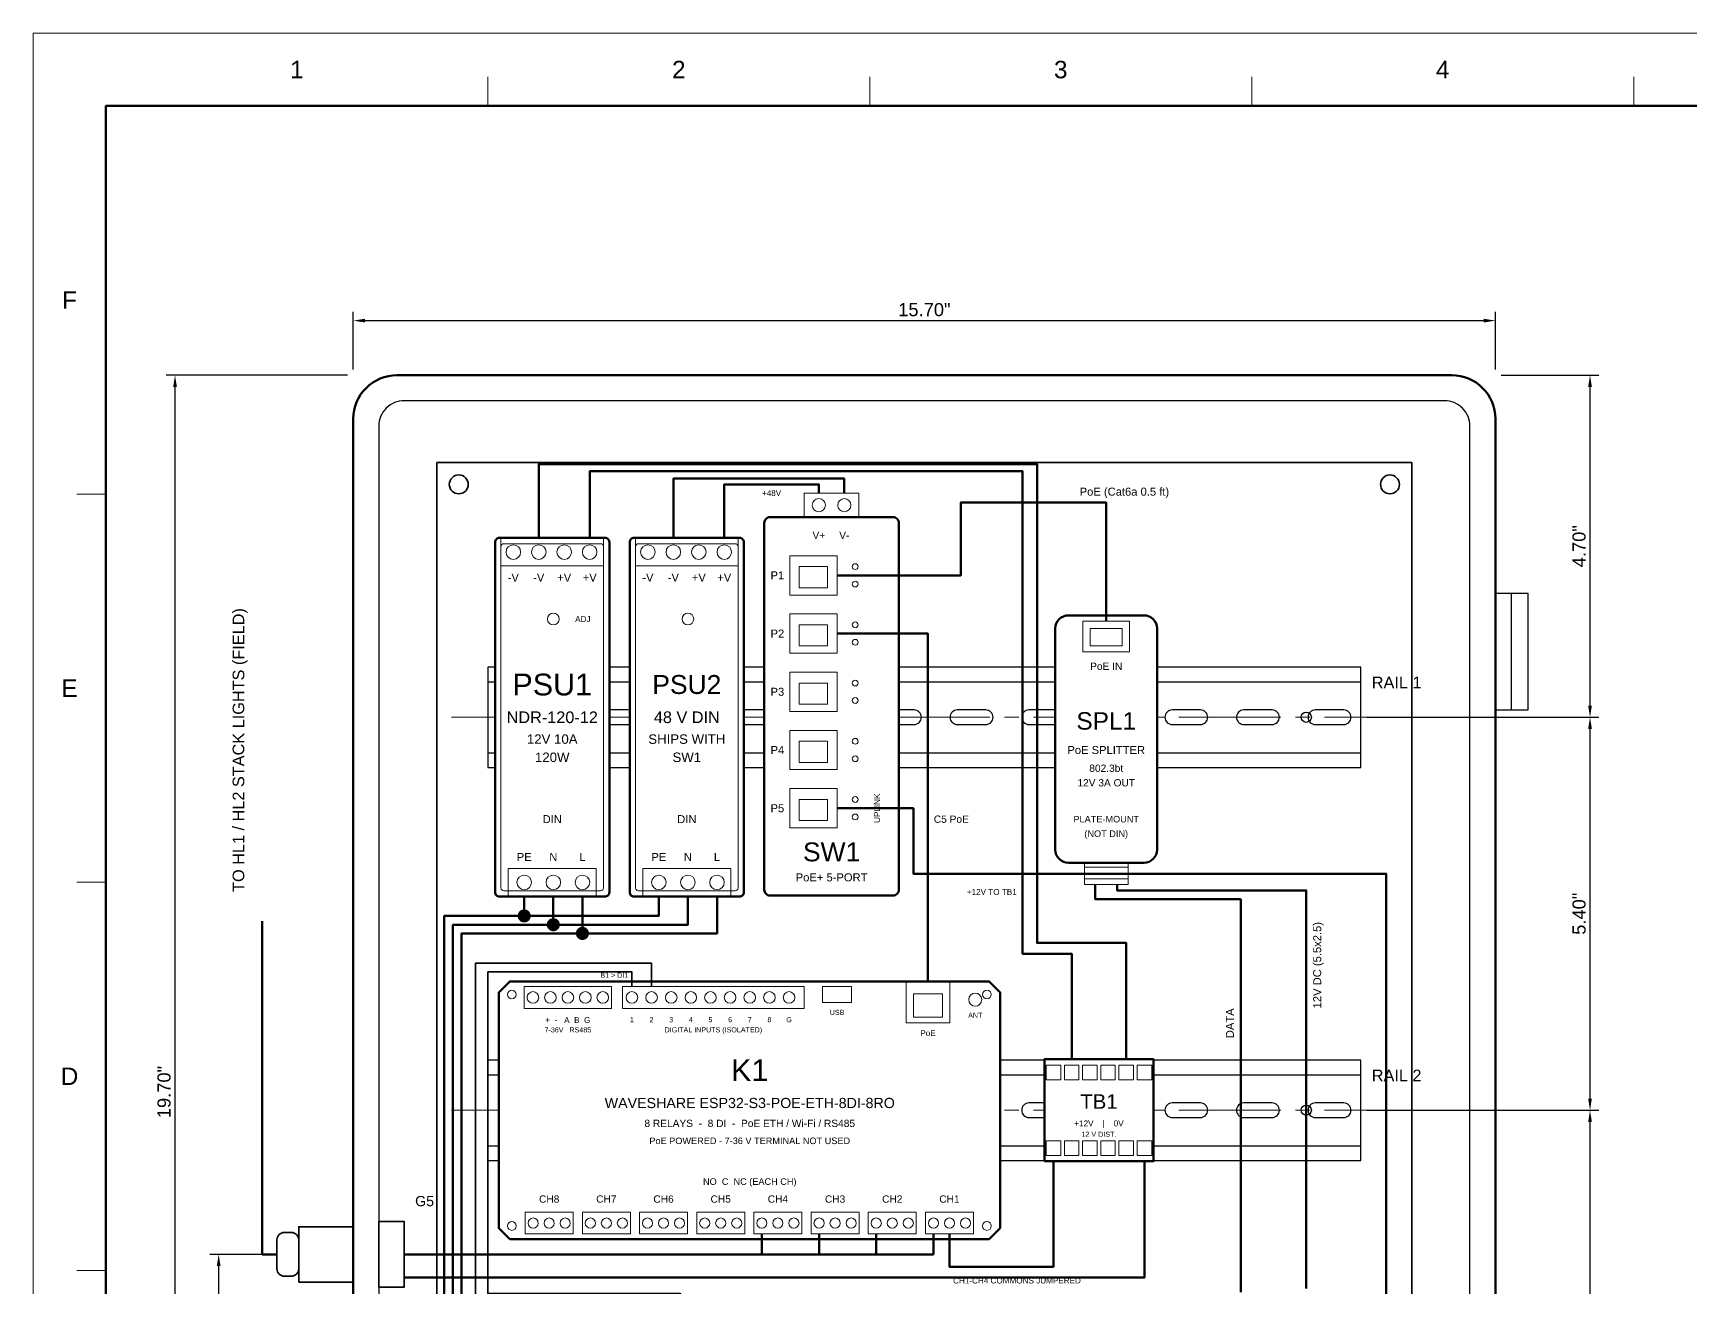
# Model space of a CAD drawing. Header units: inches. Extents: x -4.4 to 87.6, y -9.6 to 24.4.
# Drawn here: x -4.4 to 18.39, y 7.16 to 24.4 of the extents above; entities that cross this region are included whole.
import ezdxf
from ezdxf.enums import TextEntityAlignment as Align

# ---------------------------------------------------------------- set-up
doc = ezdxf.new("R2010")
doc.units = ezdxf.units.IN
doc.header["$MEASUREMENT"] = 0
doc.linetypes.add('CENTER_RPB', pattern=[2, 1.4, -0.2, 0.2, -0.2])
for name, color, linetype, lineweight in [('BORDER', 7, 'Continuous', 70), ('DEVICE_DETAIL', 7, 'Continuous', 18), ('DEVICE_TEXT', 7, 'Continuous', 25), ('DEVICES', 7, 'Continuous', 50), ('DIMS', 7, 'Continuous', 18), ('ENCL_DETAIL', 8, 'Continuous', 25), ('ENCLOSURE', 8, 'Continuous', 50), ('GLANDS', 7, 'Continuous', 35), ('JUNCTIONS', 7, 'Continuous', 25), ('NOTES', 7, 'Continuous', 25)]:
    doc.layers.add(name, color=color, linetype=linetype, lineweight=lineweight)
for name, color, linetype, lineweight, true_color in [('CENTERLINES', 8, 'CENTER_RPB', 18, 0x8c8c8c), ('DIN_RAIL', 8, 'Continuous', 25, 0x6e6e6e), ('PLATE', 9, 'Continuous', 35, 0x787878), ('W_0V', 7, 'Continuous', 50, 0x141414), ('W_12V_POS', 1, 'Continuous', 50, 0xdc141e), ('W_AC_L', 34, 'Continuous', 50, 0x82461e), ('W_AC_N', 5, 'Continuous', 50, 0x1e5ad2), ('W_AC_PE', 3, 'Continuous', 50, 0x28963c), ('W_ETH', 4, 'Continuous', 50, 0x2896dc), ('W_POE', 5, 'Continuous', 60, 0x143caa), ('W_SIGNAL', 6, 'Continuous', 35, 0x9632aa), ('W_STACKLIGHT', 30, 'Continuous', 60, 0xe17800)]:
    doc.layers.add(name, color=color, linetype=linetype, lineweight=lineweight, true_color=true_color)
doc.styles.get("Standard").update_dxf_attribs({"font": 'arial.ttf'})
doc.dimstyles.new('RPB', dxfattribs={"dimtxt": 0.18, "dimasz": 0.16, "dimexe": 0.12, "dimexo": 0.08, "dimgap": 0.06, "dimtad": 1, "dimzin": 0, "dimdsep": 46, "dimcen": 2.5, "dimclrd": 256, "dimclre": 256, "dimclrt": 256, "dimazin": 3, "dimtfac": 1, "dimtmove": 0, "dimatfit": 3})

# ---------------------------------------------------------------- blocks, each defined once
blk = doc.blocks.new('_CLOSEDFILLED')
at = {"color": 0, "linetype": 'BYBLOCK'}
blk.add_solid([(-1, 0.16), (0, 0), (-1, -0.16)], dxfattribs=at)
blk = doc.blocks.new('*D1')
for p, q in [((0, 19.78), (0, 20.57)), ((15.7, 19.78), (15.7, 20.57)), ((0.16, 20.45), (15.54, 20.45))]:
    blk.add_line(p, q)
at = {"layer": 'Defpoints'}
for p in [(0, 20.45), (0, 19.7), (15.7, 19.7)]:
    blk.add_point(p, dxfattribs=at)
at = {"layer": 'DIMS', "xscale": 0.16, "yscale": 0.16, "rotation": 180}
blk.add_blockref('_CLOSEDFILLED', (0, 20.45), dxfattribs=at)
at = {"layer": 'DIMS', "xscale": 0.16, "yscale": 0.16}
blk.add_blockref('_CLOSEDFILLED', (15.7, 20.45), dxfattribs=at)
at = {"layer": 'DIMS', "insert": (7.85, 20.6), "char_height": 0.18, "attachment_point": 5}
blk.add_mtext('15.70"', dxfattribs=at)
blk = doc.blocks.new('*D2')
for p, q in [((-0.08, 19.7), (-2.57, 19.7)), ((-2.45, 0.16), (-2.45, 19.54)), ((-0.08, 0), (-2.57, 0))]:
    blk.add_line(p, q)
at = {"layer": 'Defpoints'}
for p in [(0, 19.7), (-2.45, 0), (0, 0)]:
    blk.add_point(p, dxfattribs=at)
at = {"layer": 'DIMS', "xscale": 0.16, "yscale": 0.16}
for p, rotation in [((-2.45, 19.7), 90), ((-2.45, 0), 270)]:
    blk.add_blockref('_CLOSEDFILLED', p, dxfattribs=dict(at, rotation=rotation))
at = {"layer": 'DIMS', "insert": (-2.6, 9.85), "char_height": 0.18, "attachment_point": 5, "rotation": 90}
blk.add_mtext('19.70"', dxfattribs=at)
blk = doc.blocks.new('*D3')
for p, q in [((-1.13, 7.62), (-1.97, 7.62)), ((-1.85, 0.16), (-1.85, 7.46)), ((-1.13, 0), (-1.97, 0))]:
    blk.add_line(p, q)
at = {"layer": 'Defpoints'}
for p in [(-1.05, 7.62), (-1.85, 0), (-1.05, 0)]:
    blk.add_point(p, dxfattribs=at)
at = {"layer": 'DIMS', "xscale": 0.16, "yscale": 0.16}
for p, rotation in [((-1.85, 7.62), 90), ((-1.85, 0), 270)]:
    blk.add_blockref('_CLOSEDFILLED', p, dxfattribs=dict(at, rotation=rotation))
at = {"layer": 'DIMS', "insert": (-2, 3.81), "char_height": 0.18, "attachment_point": 5, "rotation": 90}
blk.add_mtext('7.62"', dxfattribs=at)
blk = doc.blocks.new('*D4')
for p, q in [((13.93, 9.6), (17.12, 9.6)), ((17, 0.16), (17, 9.44)), ((15.78, 0), (17.12, 0))]:
    blk.add_line(p, q)
at = {"layer": 'Defpoints'}
for p in [(13.85, 9.6), (15.7, 0), (17, 0)]:
    blk.add_point(p, dxfattribs=at)
at = {"layer": 'DIMS', "xscale": 0.16, "yscale": 0.16}
for p, rotation in [((17, 9.6), 90), ((17, 0), 270)]:
    blk.add_blockref('_CLOSEDFILLED', p, dxfattribs=dict(at, rotation=rotation))
at = {"layer": 'DIMS', "insert": (16.85, 4.8), "char_height": 0.18, "attachment_point": 5, "rotation": 90}
blk.add_mtext('9.60"', dxfattribs=at)
blk = doc.blocks.new('*D5')
for p, q in [((13.93, 15), (17.12, 15)), ((17, 9.76), (17, 14.84)), ((13.93, 9.6), (17.12, 9.6))]:
    blk.add_line(p, q)
at = {"layer": 'Defpoints'}
for p in [(13.85, 15), (13.85, 9.6), (17, 9.6)]:
    blk.add_point(p, dxfattribs=at)
at = {"layer": 'DIMS', "xscale": 0.16, "yscale": 0.16}
for p, rotation in [((17, 15), 90), ((17, 9.6), 270)]:
    blk.add_blockref('_CLOSEDFILLED', p, dxfattribs=dict(at, rotation=rotation))
at = {"layer": 'DIMS', "insert": (16.85, 12.3), "char_height": 0.18, "attachment_point": 5, "rotation": 90}
blk.add_mtext('5.40"', dxfattribs=at)
blk = doc.blocks.new('*D6')
for p, q in [((15.78, 19.7), (17.12, 19.7)), ((17, 15.16), (17, 19.54)), ((13.93, 15), (17.12, 15))]:
    blk.add_line(p, q)
at = {"layer": 'Defpoints'}
for p in [(15.7, 19.7), (13.85, 15), (17, 15)]:
    blk.add_point(p, dxfattribs=at)
at = {"layer": 'DIMS', "xscale": 0.16, "yscale": 0.16}
for p, rotation in [((17, 19.7), 90), ((17, 15), 270)]:
    blk.add_blockref('_CLOSEDFILLED', p, dxfattribs=dict(at, rotation=rotation))
at = {"layer": 'DIMS', "insert": (16.85, 17.35), "char_height": 0.18, "attachment_point": 5, "rotation": 90}
blk.add_mtext('4.70"', dxfattribs=at)

msp = doc.modelspace()

# ---------------------------------------------------------------- linework, layer by layer
at = {"layer": 'BORDER', "lineweight": 13}
msp.add_lwpolyline([(-4.4, -9.6), (39.6, -9.6), (39.6, 24.4), (-4.4, 24.4)], close=True, dxfattribs=at)
at = {"layer": 'BORDER', "lineweight": 18}
for points in [[(1.85, 23.4), (1.85, 23.8)], [(7.1, 23.4), (7.1, 23.8)], [(12.35, 23.4), (12.35, 23.8)], [(17.6, 23.4), (17.6, 23.8)], [(-3.4, 18.067), (-3.8, 18.067)], [(-3.4, 12.733), (-3.8, 12.733)], [(-3.4, 7.4), (-3.8, 7.4)]]:
    msp.add_lwpolyline(points, dxfattribs=at)
at = {"layer": 'BORDER'}
msp.add_lwpolyline([(-3.4, -8.6), (38.6, -8.6), (38.6, 23.4), (-3.4, 23.4)], close=True, dxfattribs=at)
at = {"layer": 'CENTERLINES'}
for points in [[(1.35, 15), (14.35, 15)], [(1.35, 9.6), (14.35, 9.6)]]:
    msp.add_lwpolyline(points, dxfattribs=at)
at = {"layer": 'DIN_RAIL'}
for points in [[(1.85, 14.311), (13.85, 14.311), (13.85, 15.689), (1.85, 15.689)], [(1.85, 8.911), (13.85, 8.911), (13.85, 10.289), (1.85, 10.289)]]:
    msp.add_lwpolyline(points, close=True, dxfattribs=at)
for points in [[(1.85, 15.489), (13.85, 15.489)], [(1.85, 14.511), (13.85, 14.511)], [(1.85, 10.089), (13.85, 10.089)], [(1.85, 9.111), (13.85, 9.111)]]:
    msp.add_lwpolyline(points, dxfattribs=at)
for points in [[(2.4, 14.9), (2.79, 14.9, 0.414214), (2.89, 15), (2.89, 15, 0.414214), (2.79, 15.1), (2.4, 15.1, 0.414214), (2.3, 15), (2.3, 15, 0.414214)], [(3.384, 14.9), (3.774, 14.9, 0.414214), (3.874, 15), (3.874, 15, 0.414214), (3.774, 15.1), (3.384, 15.1, 0.414214), (3.284, 15), (3.284, 15, 0.414214)], [(4.368, 14.9), (4.758, 14.9, 0.414214), (4.858, 15), (4.858, 15, 0.414214), (4.758, 15.1), (4.368, 15.1, 0.414214), (4.268, 15), (4.268, 15, 0.414214)], [(5.352, 14.9), (5.742, 14.9, 0.414214), (5.842, 15), (5.842, 15, 0.414214), (5.742, 15.1), (5.352, 15.1, 0.414214), (5.252, 15), (5.252, 15, 0.414214)], [(6.336, 14.9), (6.726, 14.9, 0.414214), (6.826, 15), (6.826, 15, 0.414214), (6.726, 15.1), (6.336, 15.1, 0.414214), (6.236, 15), (6.236, 15, 0.414214)], [(7.32, 14.9), (7.71, 14.9, 0.414214), (7.81, 15), (7.81, 15, 0.414214), (7.71, 15.1), (7.32, 15.1, 0.414214), (7.22, 15), (7.22, 15, 0.414214)], [(8.304, 14.9), (8.694, 14.9, 0.414214), (8.794, 15), (8.794, 15, 0.414214), (8.694, 15.1), (8.304, 15.1, 0.414214), (8.204, 15), (8.204, 15, 0.414214)], [(9.288, 14.9), (9.678, 14.9, 0.414214), (9.778, 15), (9.778, 15, 0.414214), (9.678, 15.1), (9.288, 15.1, 0.414214), (9.188, 15), (9.188, 15, 0.414214)], [(10.272, 14.9), (10.662, 14.9, 0.414214), (10.762, 15), (10.762, 15, 0.414214), (10.662, 15.1), (10.272, 15.1, 0.414214), (10.172, 15), (10.172, 15, 0.414214)], [(11.256, 14.9), (11.646, 14.9, 0.414214), (11.746, 15), (11.746, 15, 0.414214), (11.646, 15.1), (11.256, 15.1, 0.414214), (11.156, 15), (11.156, 15, 0.414214)], [(12.24, 14.9), (12.63, 14.9, 0.414214), (12.73, 15), (12.73, 15, 0.414214), (12.63, 15.1), (12.24, 15.1, 0.414214), (12.14, 15), (12.14, 15, 0.414214)], [(13.224, 14.9), (13.614, 14.9, 0.414214), (13.714, 15), (13.714, 15, 0.414214), (13.614, 15.1), (13.224, 15.1, 0.414214), (13.124, 15), (13.124, 15, 0.414214)], [(2.4, 9.5), (2.79, 9.5, 0.414214), (2.89, 9.6), (2.89, 9.6, 0.414214), (2.79, 9.7), (2.4, 9.7, 0.414214), (2.3, 9.6), (2.3, 9.6, 0.414214)], [(3.384, 9.5), (3.774, 9.5, 0.414214), (3.874, 9.6), (3.874, 9.6, 0.414214), (3.774, 9.7), (3.384, 9.7, 0.414214), (3.284, 9.6), (3.284, 9.6, 0.414214)], [(4.368, 9.5), (4.758, 9.5, 0.414214), (4.858, 9.6), (4.858, 9.6, 0.414214), (4.758, 9.7), (4.368, 9.7, 0.414214), (4.268, 9.6), (4.268, 9.6, 0.414214)], [(5.352, 9.5), (5.742, 9.5, 0.414214), (5.842, 9.6), (5.842, 9.6, 0.414214), (5.742, 9.7), (5.352, 9.7, 0.414214), (5.252, 9.6), (5.252, 9.6, 0.414214)], [(6.336, 9.5), (6.726, 9.5, 0.414214), (6.826, 9.6), (6.826, 9.6, 0.414214), (6.726, 9.7), (6.336, 9.7, 0.414214), (6.236, 9.6), (6.236, 9.6, 0.414214)], [(7.32, 9.5), (7.71, 9.5, 0.414214), (7.81, 9.6), (7.81, 9.6, 0.414214), (7.71, 9.7), (7.32, 9.7, 0.414214), (7.22, 9.6), (7.22, 9.6, 0.414214)], [(8.304, 9.5), (8.694, 9.5, 0.414214), (8.794, 9.6), (8.794, 9.6, 0.414214), (8.694, 9.7), (8.304, 9.7, 0.414214), (8.204, 9.6), (8.204, 9.6, 0.414214)], [(9.288, 9.5), (9.678, 9.5, 0.414214), (9.778, 9.6), (9.778, 9.6, 0.414214), (9.678, 9.7), (9.288, 9.7, 0.414214), (9.188, 9.6), (9.188, 9.6, 0.414214)], [(10.272, 9.5), (10.662, 9.5, 0.414214), (10.762, 9.6), (10.762, 9.6, 0.414214), (10.662, 9.7), (10.272, 9.7, 0.414214), (10.172, 9.6), (10.172, 9.6, 0.414214)], [(11.256, 9.5), (11.646, 9.5, 0.414214), (11.746, 9.6), (11.746, 9.6, 0.414214), (11.646, 9.7), (11.256, 9.7, 0.414214), (11.156, 9.6), (11.156, 9.6, 0.414214)], [(12.24, 9.5), (12.63, 9.5, 0.414214), (12.73, 9.6), (12.73, 9.6, 0.414214), (12.63, 9.7), (12.24, 9.7, 0.414214), (12.14, 9.6), (12.14, 9.6, 0.414214)], [(13.224, 9.5), (13.614, 9.5, 0.414214), (13.714, 9.6), (13.714, 9.6, 0.414214), (13.614, 9.7), (13.224, 9.7, 0.414214), (13.124, 9.6), (13.124, 9.6, 0.414214)]]:
    msp.add_lwpolyline(points, format="xyb", close=True, dxfattribs=at)
for centre in [(2.6, 15), (13.1, 15), (2.6, 9.6), (13.1, 9.6)]:
    msp.add_circle(centre, 0.07, dxfattribs=at)
at = {"layer": 'ENCL_DETAIL'}
msp.add_lwpolyline([(0.7, 0.35), (15, 0.35, 0.414214), (15.35, 0.7), (15.35, 19, 0.414214), (15, 19.35), (0.7, 19.35, 0.414214), (0.35, 19), (0.35, 0.7, 0.414214)], format="xyb", close=True, dxfattribs=at)
msp.add_lwpolyline([(15.7, 15.1), (16.15, 15.1), (16.15, 16.7), (15.7, 16.7)], close=True, dxfattribs=at)
msp.add_lwpolyline([(15.92, 15.1), (15.92, 16.7)], dxfattribs=at)
at = {"layer": 'ENCLOSURE'}
msp.add_lwpolyline([(0.6, 0), (15.1, 0, 0.414214), (15.7, 0.6), (15.7, 19.1, 0.414214), (15.1, 19.7), (0.6, 19.7, 0.414214), (0, 19.1), (0, 0.6, 0.414214)], format="xyb", close=True, dxfattribs=at)
at = {"layer": 'GLANDS'}
for points in [[(-0.75, 7.24), (0, 7.24), (0, 8), (-0.75, 8)], [(0.35, 7.17), (0.7, 7.17), (0.7, 8.07), (0.35, 8.07)]]:
    msp.add_lwpolyline(points, close=True, dxfattribs=at)
msp.add_lwpolyline([(-0.95, 7.32), (-0.85, 7.32, 0.414214), (-0.75, 7.42), (-0.75, 7.82, 0.414214), (-0.85, 7.92), (-0.95, 7.92, 0.414214), (-1.05, 7.82), (-1.05, 7.42, 0.414214)], format="xyb", close=True, dxfattribs=at)
at = {"layer": 'JUNCTIONS'}
for points in [[(2.305, 12.27, 0.09, 0.09, 1), (2.395, 12.27, 0.09, 0.09, 1)], [(2.705, 12.15, 0.09, 0.09, 1), (2.795, 12.15, 0.09, 0.09, 1)], [(3.105, 12.03, 0.09, 0.09, 1), (3.195, 12.03, 0.09, 0.09, 1)]]:
    msp.add_lwpolyline(points, format="xyseb", close=True, dxfattribs=at)
at = {"layer": 'PLATE'}
msp.add_lwpolyline([(1.15, 1.2), (14.55, 1.2), (14.55, 18.5), (1.15, 18.5)], close=True, dxfattribs=at)
for centre in [(1.45, 18.2), (14.25, 18.2)]:
    msp.add_circle(centre, 0.13, dxfattribs=at)
at = {"layer": 'W_STACKLIGHT'}
for points in [[(-1.05, 7.62), (-1.25, 7.62), (-1.25, 12.2)], [(7.975, 7.62), (0.7, 7.62)]]:
    msp.add_lwpolyline(points, dxfattribs=at)

# ---------------------------------------------------------------- texts
at = {"layer": 'BORDER'}
for s, p in [('1', (-0.775, 23.9)), ('2', (4.475, 23.9)), ('3', (9.725, 23.9)), ('4', (14.975, 23.9)), ('F', (-3.9, 20.733)), ('E', (-3.9, 15.4)), ('D', (-3.9, 10.067))]:
    msp.add_text(s, height=0.24, dxfattribs=at).set_placement(p, align=Align.MIDDLE_CENTER)
at = {"layer": 'NOTES'}
msp.add_text('+48V', height=0.08, dxfattribs=at).set_placement((5.75, 18.12), align=Align.TOP_CENTER)
msp.add_text('PoE (Cat6a 0.5 ft)', height=0.11, dxfattribs=at).set_placement((10.6, 18.1), align=Align.MIDDLE_CENTER)
msp.add_text('TO HL1 / HL2 STACK LIGHTS (FIELD)', height=0.16, rotation=90, dxfattribs=at).set_placement((-1.45, 12.6), align=Align.BOTTOM_LEFT)
for s, height, p in [('RAIL 1', 0.16, (14, 15.35)), ('RAIL 2', 0.16, (14, 9.95)), ('G5', 0.14, (0.85, 8.24))]:
    msp.add_text(s, height=height, dxfattribs=at).set_placement(p, align=Align.BOTTOM_LEFT)
msp.add_text('C5 PoE', height=0.1, dxfattribs=at).set_placement((7.98, 13.6), align=Align.MIDDLE_LEFT)
msp.add_text('+12V TO TB1', height=0.08, dxfattribs=at).set_placement((9.12, 12.6), align=Align.MIDDLE_RIGHT)
msp.add_text('12V DC (5.5x2.5)', height=0.11, rotation=90, dxfattribs=at).set_placement((13.25, 11), align=Align.MIDDLE_LEFT)
msp.add_text('DATA', height=0.11, rotation=90, dxfattribs=at).set_placement((12.05, 11), align=Align.MIDDLE_RIGHT)
msp.add_text('CH1-CH4 COMMONS JUMPERED', height=0.08, dxfattribs=at).set_placement((8.245, 7.3), align=Align.TOP_LEFT)

# ---------------------------------------------------------------- dimensions: what is measured, and where the dimension line sits
at = {"layer": 'DIMS'}
dim = msp.add_linear_dim(base=(0, 20.45), p1=(0, 19.7), p2=(15.7, 19.7), dimstyle='RPB', dxfattribs=at)
dim.commit()
dim.dimension.update_dxf_attribs({"geometry": '*D1', "text_midpoint": (7.85, 20.6)})
for base, p1, p2, picture, middle in [((-2.45, 0), (0, 0), (0, 19.7), '*D2', (-2.6, 9.85)), ((17, 15), (13.85, 15), (15.7, 19.7), '*D6', (16.85, 17.35)), ((17, 9.6), (13.85, 9.6), (13.85, 15), '*D5', (16.85, 12.3)), ((17, 0), (15.7, 0), (13.85, 9.6), '*D4', (16.85, 4.8)), ((-1.85, 0), (-1.05, 0), (-1.05, 7.62), '*D3', (-2, 3.81))]:
    dim = msp.add_linear_dim(base=base, p1=p1, p2=p2, angle=90, dimstyle='RPB', dxfattribs=at)
    dim.commit()
    dim.dimension.update_dxf_attribs({"geometry": picture, "text_midpoint": middle})

# ---------------------------------------------------------------- next in the draw order: wipeouts: each hides what was drawn before it
for points in [[(5.65, 12.55), (7.5, 12.55), (7.5, 17.75), (5.65, 17.75)], [(1.95, 12.535), (3.52, 12.535), (3.52, 17.465), (1.95, 17.465)], [(3.8, 12.535), (5.37, 12.535), (5.37, 17.465), (3.8, 17.465)], [(9.65, 12.7), (11.05, 12.7), (11.05, 16.4), (9.65, 16.4)], [(2, 7.83), (8.89, 7.83), (8.89, 11.37), (2, 11.37)]]:
    msp.add_wipeout(points)

# ---------------------------------------------------------------- next in the draw order: linework, layer by layer
at = {"layer": 'DEVICE_DETAIL'}
for points in [[(6.2, 17.75), (6.95, 17.75), (6.95, 18.08), (6.2, 18.08)], [(2.03, 17.08), (3.44, 17.08), (3.44, 17.465), (2.03, 17.465)], [(3.88, 17.08), (5.29, 17.08), (5.29, 17.465), (3.88, 17.465)], [(6, 16.68), (6.65, 16.68), (6.65, 17.22), (6, 17.22)], [(6.13, 16.78), (6.52, 16.78), (6.52, 17.07), (6.13, 17.07)], [(6, 15.88), (6.65, 15.88), (6.65, 16.42), (6, 16.42)], [(6.13, 15.98), (6.52, 15.98), (6.52, 16.27), (6.13, 16.27)], [(10.03, 15.9), (10.67, 15.9), (10.67, 16.32), (10.03, 16.32)], [(10.13, 15.98), (10.57, 15.98), (10.57, 16.22), (10.13, 16.22)], [(6, 15.08), (6.65, 15.08), (6.65, 15.62), (6, 15.62)], [(6.13, 15.18), (6.52, 15.18), (6.52, 15.47), (6.13, 15.47)], [(6, 14.28), (6.65, 14.28), (6.65, 14.82), (6, 14.82)], [(6.13, 14.38), (6.52, 14.38), (6.52, 14.67), (6.13, 14.67)], [(6, 13.48), (6.65, 13.48), (6.65, 14.02), (6, 14.02)], [(6.13, 13.58), (6.52, 13.58), (6.52, 13.87), (6.13, 13.87)], [(10.05, 12.7), (10.65, 12.7), (10.65, 13), (10.05, 13)], [(2.13, 12.535), (3.34, 12.535), (3.34, 12.92), (2.13, 12.92)], [(3.98, 12.535), (5.19, 12.535), (5.19, 12.92), (3.98, 12.92)], [(2.35, 11), (3.55, 11), (3.55, 11.3), (2.35, 11.3)], [(3.7, 11), (6.2, 11), (6.2, 11.3), (3.7, 11.3)], [(6.45, 11.08), (6.85, 11.08), (6.85, 11.3), (6.45, 11.3)], [(7.6, 10.8), (8.2, 10.8), (8.2, 11.37), (7.6, 11.37)], [(7.7, 10.88), (8.1, 10.88), (8.1, 11.2), (7.7, 11.2)], [(2.363, 7.9), (3.023, 7.9), (3.023, 8.2), (2.363, 8.2)], [(3.149, 7.9), (3.809, 7.9), (3.809, 8.2), (3.149, 8.2)], [(3.935, 7.9), (4.595, 7.9), (4.595, 8.2), (3.935, 8.2)], [(4.721, 7.9), (5.381, 7.9), (5.381, 8.2), (4.721, 8.2)], [(5.507, 7.9), (6.167, 7.9), (6.167, 8.2), (5.507, 8.2)], [(6.293, 7.9), (6.953, 7.9), (6.953, 8.2), (6.293, 8.2)], [(7.079, 7.9), (7.739, 7.9), (7.739, 8.2), (7.079, 8.2)], [(7.865, 7.9), (8.525, 7.9), (8.525, 8.2), (7.865, 8.2)]]:
    msp.add_lwpolyline(points, close=True, dxfattribs=at)
for points in [[(2.07, 12.615), (3.4, 12.615, 0.414214), (3.44, 12.655), (3.44, 17.345, 0.414214), (3.4, 17.385), (2.07, 17.385, 0.414214), (2.03, 17.345), (2.03, 12.655, 0.414214)], [(3.92, 12.615), (5.25, 12.615, 0.414214), (5.29, 12.655), (5.29, 17.345, 0.414214), (5.25, 17.385), (3.92, 17.385, 0.414214), (3.88, 17.345), (3.88, 12.655, 0.414214)]]:
    msp.add_lwpolyline(points, format="xyb", close=True, dxfattribs=at)
for points in [[(10.05, 12.94), (10.65, 12.94)], [(10.05, 12.86), (10.65, 12.86)], [(10.05, 12.78), (10.65, 12.78)]]:
    msp.add_lwpolyline(points, dxfattribs=at)
for centre, radius in [((6.4, 17.915), 0.09), ((6.75, 17.915), 0.09), ((2.2, 17.27), 0.1), ((2.55, 17.27), 0.1), ((2.9, 17.27), 0.1), ((3.25, 17.27), 0.1), ((4.05, 17.27), 0.1), ((4.4, 17.27), 0.1), ((4.75, 17.27), 0.1), ((5.1, 17.27), 0.1), ((6.9, 17.07), 0.04), ((6.9, 16.83), 0.04), ((2.75, 16.35), 0.08), ((4.6, 16.35), 0.08), ((6.9, 16.27), 0.04), ((6.9, 16.03), 0.04), ((6.9, 15.47), 0.04), ((6.9, 15.23), 0.04), ((6.9, 14.67), 0.04), ((6.9, 14.43), 0.04), ((6.9, 13.87), 0.04), ((6.9, 13.63), 0.04), ((2.35, 12.73), 0.1), ((2.75, 12.73), 0.1), ((3.15, 12.73), 0.1), ((4.2, 12.73), 0.1), ((4.6, 12.73), 0.1), ((5, 12.73), 0.1), ((2.18, 11.19), 0.06), ((2.47, 11.15), 0.08), ((2.71, 11.15), 0.08), ((2.95, 11.15), 0.08), ((3.19, 11.15), 0.08), ((3.43, 11.15), 0.08), ((3.83, 11.15), 0.08), ((4.1, 11.15), 0.08), ((4.37, 11.15), 0.08), ((4.64, 11.15), 0.08), ((4.91, 11.15), 0.08), ((5.18, 11.15), 0.08), ((5.45, 11.15), 0.08), ((5.72, 11.15), 0.08), ((5.99, 11.15), 0.08), ((8.55, 11.12), 0.09), ((8.71, 11.19), 0.06), ((2.18, 8.01), 0.06), ((2.473, 8.05), 0.07), ((2.693, 8.05), 0.07), ((2.913, 8.05), 0.07), ((3.259, 8.05), 0.07), ((3.479, 8.05), 0.07), ((3.699, 8.05), 0.07), ((4.045, 8.05), 0.07), ((4.265, 8.05), 0.07), ((4.485, 8.05), 0.07), ((4.831, 8.05), 0.07), ((5.051, 8.05), 0.07), ((5.271, 8.05), 0.07), ((5.617, 8.05), 0.07), ((5.837, 8.05), 0.07), ((6.057, 8.05), 0.07), ((6.403, 8.05), 0.07), ((6.623, 8.05), 0.07), ((6.843, 8.05), 0.07), ((7.189, 8.05), 0.07), ((7.409, 8.05), 0.07), ((7.629, 8.05), 0.07), ((7.975, 8.05), 0.07), ((8.195, 8.05), 0.07), ((8.415, 8.05), 0.07), ((8.71, 8.01), 0.06)]:
    msp.add_circle(centre, radius, dxfattribs=at)
at = {"layer": 'DEVICES'}
for points in [[(5.73, 12.55), (7.42, 12.55, 0.414214), (7.5, 12.63), (7.5, 17.67, 0.414214), (7.42, 17.75), (5.73, 17.75, 0.414214), (5.65, 17.67), (5.65, 12.63, 0.414214)], [(2.01, 12.535), (3.46, 12.535, 0.414214), (3.52, 12.595), (3.52, 17.405, 0.414214), (3.46, 17.465), (2.01, 17.465, 0.414214), (1.95, 17.405), (1.95, 12.595, 0.414214)], [(3.86, 12.535), (5.31, 12.535, 0.414214), (5.37, 12.595), (5.37, 17.405, 0.414214), (5.31, 17.465), (3.86, 17.465, 0.414214), (3.8, 17.405), (3.8, 12.595, 0.414214)], [(9.83, 13), (10.87, 13, 0.414214), (11.05, 13.18), (11.05, 16.22, 0.414214), (10.87, 16.4), (9.83, 16.4, 0.414214), (9.65, 16.22), (9.65, 13.18, 0.414214)]]:
    msp.add_lwpolyline(points, format="xyb", close=True, dxfattribs=at)
msp.add_lwpolyline([(2.15, 7.83), (8.74, 7.83), (8.89, 7.98), (8.89, 11.22), (8.74, 11.37), (2.15, 11.37), (2, 11.22), (2, 7.98)], close=True, dxfattribs=at)
at = {"layer": 'W_0V'}
for points in [[(4.4, 17.46), (4.4, 18.28), (6.75, 18.28), (6.75, 18.08)], [(10.5, 12.7), (10.5, 12.62), (13.1, 12.62), (13.1, 7.15)]]:
    msp.add_lwpolyline(points, dxfattribs=at)
at = {"layer": 'W_12V_POS'}
msp.add_lwpolyline([(5.1, 17.46), (5.1, 18.2), (6.4, 18.2), (6.4, 18.08)], dxfattribs=at)
at = {"layer": 'W_AC_L'}
for points in [[(2.02, 0.7), (2.02, 1.24), (1.49, 1.24), (1.49, 12.03), (3.15, 12.03), (3.15, 12.54)], [(3.15, 12.03), (5, 12.03), (5, 12.54)]]:
    msp.add_lwpolyline(points, dxfattribs=at)
at = {"layer": 'W_AC_N'}
for points in [[(1.9, 0.7), (1.9, 1.12), (1.37, 1.12), (1.37, 12.15), (2.75, 12.15), (2.75, 12.54)], [(2.75, 12.15), (4.6, 12.15), (4.6, 12.54)]]:
    msp.add_lwpolyline(points, dxfattribs=at)
at = {"layer": 'W_AC_PE'}
for points in [[(1.78, 0.7), (1.78, 1), (1.25, 1), (1.25, 12.27), (2.35, 12.27), (2.35, 12.54)], [(2.35, 12.27), (4.2, 12.27), (4.2, 12.54)]]:
    msp.add_lwpolyline(points, dxfattribs=at)
at = {"layer": 'W_ETH'}
msp.add_lwpolyline([(10.2, 12.7), (10.2, 12.5), (12.2, 12.5), (12.2, 7.1)], dxfattribs=at)
at = {"layer": 'W_POE'}
for points in [[(6.65, 16.95), (8.35, 16.95), (8.35, 17.95), (10.35, 17.95), (10.35, 16.32)], [(6.65, 16.15), (7.9, 16.15), (7.9, 11.37)]]:
    msp.add_lwpolyline(points, dxfattribs=at)
at = {"layer": 'W_SIGNAL'}
for points in [[(3.3, 0.7), (3.3, 6.95), (1.68, 6.95), (1.68, 11.62), (4.1, 11.62), (4.1, 11.3)], [(4.5, 0.7), (4.5, 7.08), (1.85, 7.08), (1.85, 11.5), (3.83, 11.5), (3.83, 11.3)]]:
    msp.add_lwpolyline(points, dxfattribs=at)
at = {"layer": 'W_STACKLIGHT'}
for points in [[(5.617, 7.9), (5.617, 7.62)], [(6.403, 7.9), (6.403, 7.62)], [(7.189, 7.9), (7.189, 7.62)], [(7.975, 7.9), (7.975, 7.62)]]:
    msp.add_lwpolyline(points, dxfattribs=at)

# ---------------------------------------------------------------- next in the draw order: texts
at = {"layer": 'DEVICE_TEXT'}
for s, height, p in [('V+', 0.1, (6.4, 17.5)), ('V-', 0.1, (6.75, 17.5)), ('-V', 0.11, (2.2, 16.92)), ('-V', 0.11, (2.55, 16.92)), ('+V', 0.11, (2.9, 16.92)), ('+V', 0.11, (3.25, 16.92)), ('-V', 0.11, (4.05, 16.92)), ('-V', 0.11, (4.4, 16.92)), ('+V', 0.11, (4.75, 16.92)), ('+V', 0.11, (5.1, 16.92)), ('P1', 0.11, (5.83, 16.95)), ('P2', 0.11, (5.83, 16.15)), ('PoE IN', 0.1, (10.35, 15.7)), ('PSU1', 0.3, (2.735, 15.45)), ('PSU2', 0.26, (4.585, 15.45)), ('P3', 0.11, (5.83, 15.35)), ('NDR-120-12', 0.16, (2.735, 15)), ('48 V DIN', 0.16, (4.585, 15)), ('SPL1', 0.24, (10.35, 14.95)), ('12V 10A', 0.13, (2.735, 14.7)), ('SHIPS WITH', 0.13, (4.585, 14.7)), ('P4', 0.11, (5.83, 14.55)), ('PoE SPLITTER', 0.11, (10.35, 14.55)), ('120W', 0.13, (2.735, 14.45)), ('SW1', 0.13, (4.585, 14.45)), ('802.3bt', 0.1, (10.35, 14.3)), ('12V 3A OUT', 0.1, (10.35, 14.1)), ('P5', 0.11, (5.83, 13.75)), ('DIN', 0.11, (2.735, 13.6)), ('DIN', 0.11, (4.585, 13.6)), ('PLATE-MOUNT', 0.09, (10.35, 13.6)), ('(NOT DIN)', 0.09, (10.35, 13.4)), ('SW1', 0.26, (6.575, 13.15)), ('PE', 0.11, (2.35, 13.08)), ('N', 0.11, (2.75, 13.08)), ('L', 0.11, (3.15, 13.08)), ('PE', 0.11, (4.2, 13.08)), ('N', 0.11, (4.6, 13.08)), ('L', 0.11, (5, 13.08)), ('PoE+ 5-PORT', 0.11, (6.575, 12.8)), ('K1', 0.3, (5.45, 10.15)), ('WAVESHARE ESP32-S3-POE-ETH-8DI-8RO', 0.14, (5.45, 9.7)), ('8 RELAYS  -  8 DI  -  PoE ETH / Wi-Fi / RS485', 0.1, (5.45, 9.42)), ('PoE POWERED - 7-36 V TERMINAL NOT USED', 0.09, (5.45, 9.18)), ('NO  C  NC (EACH CH)', 0.09, (5.45, 8.62)), ('CH8', 0.1, (2.693, 8.38)), ('CH7', 0.1, (3.479, 8.38)), ('CH6', 0.1, (4.265, 8.38)), ('CH5', 0.1, (5.051, 8.38)), ('CH4', 0.1, (5.837, 8.38)), ('CH3', 0.1, (6.623, 8.38)), ('CH2', 0.1, (7.409, 8.38)), ('CH1', 0.1, (8.195, 8.38))]:
    msp.add_text(s, height=height, dxfattribs=at).set_placement(p, align=Align.MIDDLE_CENTER)
msp.add_text('ADJ', height=0.08, dxfattribs=at).set_placement((3.05, 16.35), align=Align.MIDDLE_LEFT)
msp.add_text('UPLINK', height=0.08, rotation=90, dxfattribs=at).set_placement((7.2, 13.75), align=Align.MIDDLE_CENTER)
for s, height, p in [('USB', 0.07, (6.65, 10.98)), ('ANT', 0.07, (8.55, 10.94)), ('7-36V   RS485', 0.07, (2.95, 10.74)), ('+  -   A  B  G', 0.08, (2.95, 10.88)), ('1', 0.07, (3.83, 10.88)), ('2', 0.07, (4.1, 10.88)), ('DIGITAL INPUTS (ISOLATED)', 0.07, (4.95, 10.74)), ('3', 0.07, (4.37, 10.88)), ('4', 0.07, (4.64, 10.88)), ('5', 0.07, (4.91, 10.88)), ('6', 0.07, (5.18, 10.88)), ('7', 0.07, (5.45, 10.88)), ('8', 0.07, (5.72, 10.88)), ('G', 0.07, (5.99, 10.88)), ('PoE', 0.08, (7.9, 10.7))]:
    msp.add_text(s, height=height, dxfattribs=at).set_placement(p, align=Align.TOP_CENTER)
at = {"layer": 'NOTES'}
msp.add_text('B1 > DI1', height=0.07, dxfattribs=at).set_placement((3.78, 11.4), align=Align.BOTTOM_RIGHT)

# ---------------------------------------------------------------- next in the draw order: wipeouts: each hides what was drawn before it
msp.add_wipeout([(9.5, 8.9), (11, 8.9), (11, 10.3), (9.5, 10.3)])

# ---------------------------------------------------------------- next in the draw order: linework, layer by layer
at = {"layer": 'DEVICE_DETAIL'}
for points in [[(9.525, 10.02), (9.725, 10.02), (9.725, 10.22), (9.525, 10.22)], [(9.775, 10.02), (9.975, 10.02), (9.975, 10.22), (9.775, 10.22)], [(10.025, 10.02), (10.225, 10.02), (10.225, 10.22), (10.025, 10.22)], [(10.275, 10.02), (10.475, 10.02), (10.475, 10.22), (10.275, 10.22)], [(10.525, 10.02), (10.725, 10.02), (10.725, 10.22), (10.525, 10.22)], [(10.775, 10.02), (10.975, 10.02), (10.975, 10.22), (10.775, 10.22)], [(9.525, 8.98), (9.725, 8.98), (9.725, 9.18), (9.525, 9.18)], [(9.775, 8.98), (9.975, 8.98), (9.975, 9.18), (9.775, 9.18)], [(10.025, 8.98), (10.225, 8.98), (10.225, 9.18), (10.025, 9.18)], [(10.275, 8.98), (10.475, 8.98), (10.475, 9.18), (10.275, 9.18)], [(10.525, 8.98), (10.725, 8.98), (10.725, 9.18), (10.525, 9.18)], [(10.775, 8.98), (10.975, 8.98), (10.975, 9.18), (10.775, 9.18)]]:
    msp.add_lwpolyline(points, close=True, dxfattribs=at)
at = {"layer": 'DEVICES'}
msp.add_lwpolyline([(9.5, 8.9), (11, 8.9), (11, 10.3), (9.5, 10.3)], close=True, dxfattribs=at)
at = {"layer": 'W_0V'}
for points in [[(2.55, 17.46), (2.55, 18.48), (9.4, 18.48), (9.4, 11.9), (10.625, 11.9), (10.625, 10.3)], [(10.875, 8.9), (10.875, 7.3), (0.7, 7.3)]]:
    msp.add_lwpolyline(points, dxfattribs=at)
at = {"layer": 'W_12V_POS'}
for points in [[(3.25, 17.46), (3.25, 18.38), (9.2, 18.38), (9.2, 11.75), (9.875, 11.75), (9.875, 10.3)], [(9.625, 8.9), (9.625, 7.45), (8.195, 7.45), (8.195, 7.9)]]:
    msp.add_lwpolyline(points, dxfattribs=at)
at = {"layer": 'W_ETH'}
msp.add_lwpolyline([(14.2, 0.7), (14.2, 12.85), (7.7, 12.85), (7.7, 13.75), (6.65, 13.75)], dxfattribs=at)

# ---------------------------------------------------------------- next in the draw order: texts
at = {"layer": 'DEVICE_TEXT'}
for s, height, p in [('TB1', 0.2, (10.25, 9.72)), ('+12V    |    0V', 0.08, (10.25, 9.42)), ('12 V DIST.', 0.07, (10.25, 9.27))]:
    msp.add_text(s, height=height, dxfattribs=at).set_placement(p, align=Align.MIDDLE_CENTER)

doc.saveas('drawing.dxf')
